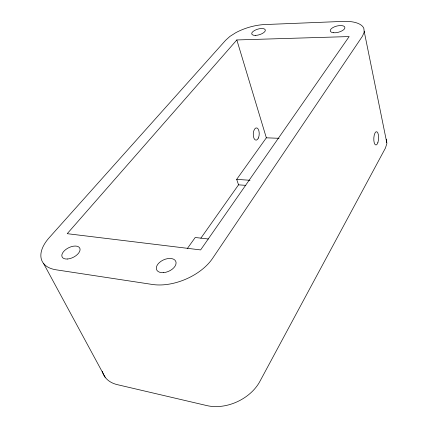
<?xml version="1.0" encoding="UTF-8"?>
<svg xmlns="http://www.w3.org/2000/svg" width="428" height="428" viewBox="0 0 428 428"><rect width="100%" height="100%" fill="white"/><g stroke="black" fill="none" stroke-linecap="round" stroke-linejoin="round"><path stroke-width="0.64" d="M200.86 238.193L238.535 184.832L236.689 179.364L266.339 137.816L236.839 39.948L349.162 36.567L200.625 249.92L67.223 233.677L236.839 39.948M187.443 248.384L195.211 237.497L208.356 238.984M266.339 137.816L279.024 138.303M236.689 179.364L250 180.279M238.535 184.832L245.827 185.361M43.629 263.568L105.17 377.271M364.164 31.217L386.768 142.62M386.291 139.191L386.891 143.498L385.414 148.104L259.839 381.492A39.997 28.917 -25.2 0 1 206.922 405.605L117.379 384.665A38.049 25.011 -29 0 1 102.324 371.322M364.255 31.982L362.473 36.166L212.572 258.384A44.929 26.654 -23 0 1 152.443 284.47L56.202 269.822A42.409 22.7 -26 0 1 49.231 237.668L225.609 40.291L229.948 36.391L235.71 32.737A31.067 12.968 -16.9 0 1 264.793 24.556L343.16 21.4A33.111 14.327 -14.4 0 1 363.795 28.216L364.255 31.982M258.4 138.025A6.153 2.991 -87.8 0 0 256.971 127.977A6.153 2.991 -87.8 0 0 253.36 136.051A6.153 2.991 -87.8 0 0 258.4 138.025M377.86 142.652A6.666 2.402 -87.2 0 0 376.918 131.787A6.666 2.402 -87.2 0 0 373.847 140.566A6.666 2.402 -87.2 0 0 377.86 142.652M163.587 272.625A10.449 6.26 -23.8 0 0 175.769 261.348A10.449 6.26 -23.8 0 0 159.248 262.685A10.449 6.26 -23.8 0 0 163.587 272.625M67.651 258.999A9.871 5.318 -26.7 0 0 79.977 248.663A9.871 5.318 -26.7 0 0 65.222 249.973A9.871 5.318 -26.7 0 0 67.651 258.999M333.3 32.726A7.549 3.215 -14.3 0 0 344.888 27.97A7.549 3.215 -14.3 0 0 334.514 26.793A7.549 3.215 -14.3 0 0 333.3 32.726M255.634 35.396A7.083 2.916 -16.7 0 0 265.333 30.019A7.083 2.916 -16.7 0 0 254.601 30.436A7.083 2.916 -16.7 0 0 255.634 35.396"/></g></svg>
